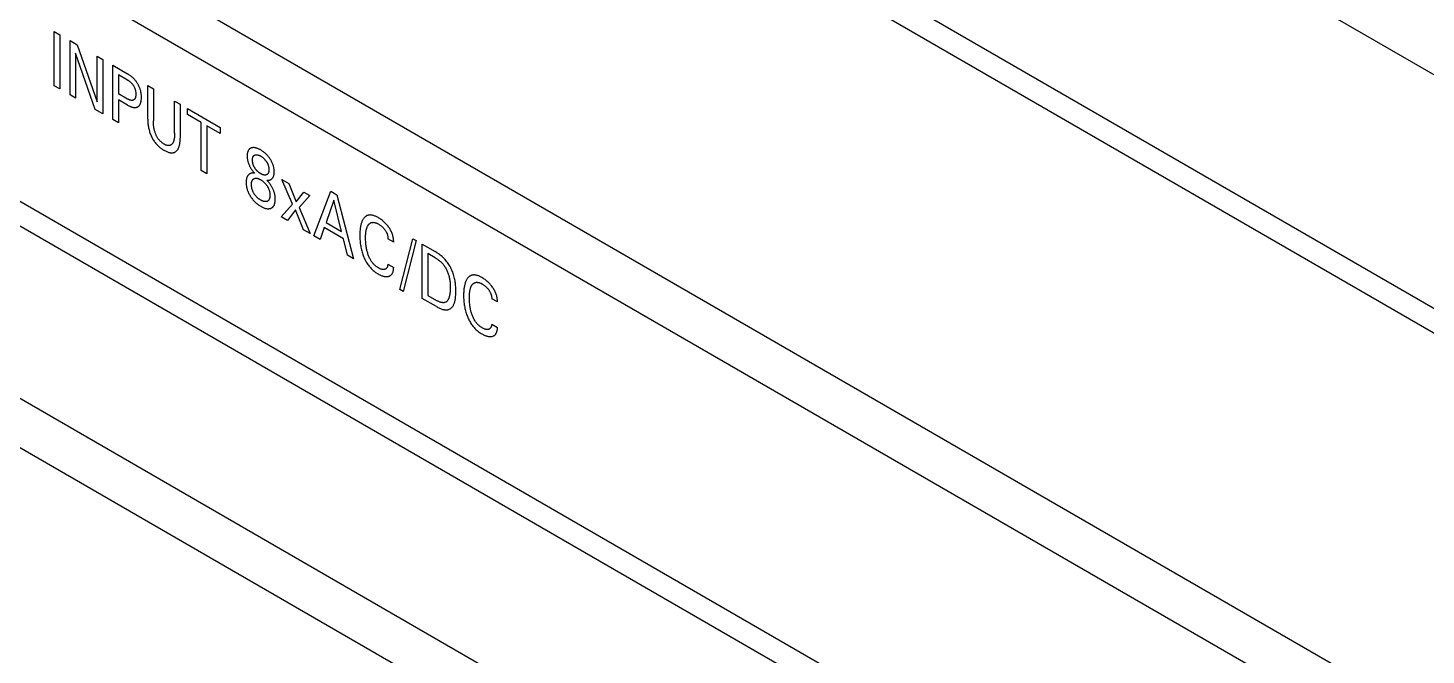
# Model space of a CAD drawing. Extents: x 0 to 420, y 0 to 297.
# Drawn here: x 181.86 to 228.21, y 169.2 to 189.97 of the extents above; entities that cross this region are included whole.
import ezdxf

# ---------------------------------------------------------------- set-up
doc = ezdxf.new("R2010")
doc.units = 0
doc.header["$LTSCALE"] = 23.1
doc.layers.add('40000_ISO', color=7, linetype='CONTINUOUS')

msp = doc.modelspace()

# ---------------------------------------------------------------- linework, layer by layer
at = {"layer": '40000_ISO', "color": 7, "linetype": 'CONTINUOUS'}
for p, q in [((170.92, 221.662), (245.166, 178.796)), ((245.166, 171.039), (170.92, 213.905)), ((244.813, 170.427), (170.566, 213.293)), ((233.64, 163.976), (159.394, 206.842)), ((232.933, 162.751), (158.687, 205.618)), ((232.933, 154.587), (158.687, 197.453)), ((232.58, 153.974), (158.333, 196.84)), ((227.63, 151.116), (153.384, 193.982)), ((226.923, 149.892), (152.677, 192.758)), ((182.729, 188.063), (182.729, 189.859)), ((182.729, 189.859), (182.914, 189.752)), ((182.914, 189.752), (182.914, 187.956)), ((183.253, 187.76), (183.253, 189.556)), ((183.253, 189.556), (183.494, 189.417)), ((183.437, 189.143), (183.437, 187.654)), ((184.091, 187.276), (183.437, 189.143)), ((183.494, 189.417), (184.155, 187.53)), ((184.155, 187.53), (184.155, 189.036)), ((184.155, 189.036), (184.339, 188.929)), ((184.339, 188.929), (184.339, 187.133)), ((184.671, 186.941), (184.671, 188.738)), ((184.671, 188.738), (185.163, 188.454)), ((184.856, 188.427), (184.856, 187.801)), ((185.163, 188.25), (184.856, 188.427)), ((182.914, 187.956), (182.729, 188.063)), ((183.437, 187.654), (183.253, 187.76)), ((184.856, 187.801), (185.163, 187.624)), ((185.832, 186.949), (185.832, 188.068)), ((185.832, 188.068), (186.017, 187.961)), ((186.017, 187.961), (186.017, 186.895)), ((184.339, 187.133), (184.091, 187.276)), ((184.856, 187.597), (184.856, 186.835)), ((185.163, 187.42), (184.856, 187.597)), ((186.722, 186.488), (186.722, 187.554)), ((186.722, 187.554), (186.906, 187.447)), ((186.906, 187.447), (186.906, 186.328)), ((187.145, 187.106), (187.145, 187.31)), ((187.145, 187.31), (188.237, 186.679)), ((184.856, 186.835), (184.671, 186.941)), ((187.598, 186.844), (187.145, 187.106)), ((187.598, 185.251), (187.598, 186.844)), ((187.784, 186.737), (187.784, 185.144)), ((188.237, 186.475), (187.784, 186.737)), ((188.237, 186.679), (188.237, 186.475)), ((187.784, 185.144), (187.598, 185.251)), ((190.635, 184.138), (190.281, 184.954)), ((190.281, 184.954), (190.509, 184.822)), ((190.509, 184.822), (190.754, 184.219)), ((190.754, 184.219), (191.003, 184.537)), ((191.003, 184.537), (191.202, 184.422)), ((191.342, 183.09), (191.897, 184.566)), ((191.897, 184.566), (192.101, 184.448)), ((190.255, 183.717), (190.635, 184.138)), ((191.202, 184.422), (190.848, 184.027)), ((190.848, 184.027), (191.217, 183.162)), ((192, 184.275), (191.741, 183.532)), ((192.26, 183.232), (192, 184.275)), ((192.101, 184.448), (192.656, 182.331)), ((190.459, 183.6), (190.255, 183.717)), ((190.727, 183.952), (190.459, 183.6)), ((190.998, 183.289), (190.727, 183.952)), ((191.217, 183.162), (190.998, 183.289)), ((191.682, 183.362), (191.547, 182.971)), ((192.319, 182.995), (191.682, 183.362)), ((191.741, 183.532), (192.26, 183.232)), ((191.547, 182.971), (191.342, 183.09)), ((192.455, 182.448), (192.319, 182.995)), ((193.985, 182.884), (193.795, 182.994)), ((194.191, 181.31), (194.621, 182.993)), ((194.731, 182.93), (194.3, 181.247)), ((194.621, 182.993), (194.731, 182.93)), ((194.934, 181.016), (194.934, 182.812)), ((194.934, 182.812), (195.363, 182.565)), ((192.656, 182.331), (192.455, 182.448)), ((195.119, 182.502), (195.119, 181.113)), ((195.363, 182.361), (195.119, 182.502)), ((193.795, 182.15), (193.985, 182.04)), ((194.3, 181.247), (194.191, 181.31)), ((195.399, 180.747), (194.934, 181.016)), ((195.119, 181.113), (195.4, 180.951)), ((197.426, 180.897), (197.236, 181.007)), ((197.236, 180.163), (197.426, 180.053))]:
    msp.add_line(p, q, dxfattribs=at)
for points in [[(185.163, 187.42), (185.181, 187.41), (185.199, 187.4), (185.217, 187.391), (185.235, 187.382), (185.254, 187.374), (185.271, 187.367), (185.289, 187.361), (185.305, 187.356), (185.321, 187.351), (185.337, 187.347), (185.352, 187.344), (185.367, 187.342), (185.382, 187.34), (185.397, 187.34), (185.411, 187.34), (185.424, 187.341), (185.437, 187.342), (185.45, 187.345), (185.462, 187.348), (185.475, 187.352), (185.486, 187.357), (185.497, 187.362), (185.508, 187.368), (185.518, 187.375), (185.527, 187.382), (185.536, 187.39), (185.545, 187.399), (185.553, 187.408), (185.561, 187.419), (185.568, 187.43), (185.575, 187.442), (185.582, 187.454), (185.587, 187.468), (185.593, 187.481), (185.598, 187.496), (185.602, 187.51), (185.606, 187.526), (185.609, 187.543), (185.613, 187.561), (185.615, 187.58), (185.617, 187.599), (185.619, 187.618), (185.62, 187.638), (185.62, 187.658), (185.621, 187.678), (185.62, 187.701), (185.619, 187.724), (185.618, 187.748), (185.616, 187.772), (185.613, 187.796), (185.61, 187.82), (185.605, 187.845), (185.601, 187.867), (185.596, 187.889), (185.59, 187.912), (185.584, 187.934), (185.577, 187.957), (185.569, 187.979), (185.56, 188.002), (185.549, 188.027), (185.538, 188.052), (185.526, 188.077), (185.513, 188.101), (185.499, 188.125), (185.484, 188.148), (185.471, 188.169), (185.456, 188.19), (185.442, 188.21), (185.426, 188.229), (185.411, 188.248), (185.395, 188.267), (185.378, 188.285), (185.36, 188.303), (185.342, 188.321), (185.324, 188.337), (185.306, 188.353), (185.288, 188.368), (185.267, 188.384), (185.246, 188.4), (185.226, 188.414), (185.205, 188.428), (185.184, 188.441), (185.163, 188.454)], [(185.163, 188.25), (185.176, 188.242), (185.188, 188.235), (185.201, 188.226), (185.214, 188.217), (185.226, 188.208), (185.239, 188.198), (185.25, 188.189), (185.261, 188.18), (185.271, 188.17), (185.282, 188.159), (185.293, 188.148), (185.303, 188.137), (185.312, 188.126), (185.322, 188.115), (185.331, 188.103), (185.339, 188.091), (185.348, 188.079), (185.356, 188.066), (185.364, 188.052), (185.372, 188.037), (185.38, 188.023), (185.387, 188.008), (185.394, 187.993), (185.4, 187.978), (185.405, 187.964), (185.41, 187.951), (185.414, 187.937), (185.418, 187.923), (185.421, 187.91), (185.424, 187.897), (185.427, 187.883), (185.429, 187.868), (185.431, 187.853), (185.433, 187.839), (185.434, 187.824), (185.435, 187.81), (185.435, 187.796), (185.435, 187.782), (185.435, 187.77), (185.435, 187.758), (185.434, 187.746), (185.433, 187.734), (185.432, 187.723), (185.431, 187.712), (185.429, 187.701), (185.427, 187.69), (185.424, 187.681), (185.422, 187.672), (185.419, 187.663), (185.416, 187.655), (185.413, 187.647), (185.409, 187.639), (185.405, 187.632), (185.4, 187.625), (185.396, 187.619), (185.391, 187.613), (185.386, 187.608), (185.381, 187.603), (185.375, 187.598), (185.369, 187.594), (185.363, 187.59), (185.357, 187.587), (185.35, 187.584), (185.343, 187.581), (185.335, 187.579), (185.328, 187.578), (185.32, 187.577), (185.312, 187.576), (185.304, 187.576), (185.295, 187.576), (185.286, 187.577), (185.277, 187.578), (185.267, 187.58), (185.258, 187.582), (185.249, 187.585), (185.239, 187.588), (185.228, 187.592), (185.218, 187.596), (185.207, 187.601), (185.196, 187.606), (185.185, 187.612), (185.174, 187.617), (185.163, 187.624)], [(185.832, 186.949), (185.832, 186.913), (185.833, 186.878), (185.835, 186.841), (185.838, 186.805), (185.842, 186.768), (185.847, 186.73), (185.853, 186.697), (185.859, 186.663), (185.866, 186.63), (185.874, 186.596), (185.884, 186.562), (185.894, 186.528), (185.905, 186.496), (185.916, 186.465), (185.929, 186.434), (185.942, 186.403), (185.957, 186.372), (185.972, 186.341), (185.988, 186.312), (186.004, 186.284), (186.022, 186.256), (186.04, 186.228), (186.059, 186.202), (186.079, 186.176), (186.099, 186.15), (186.121, 186.126), (186.143, 186.102), (186.165, 186.08), (186.188, 186.058), (186.211, 186.037), (186.233, 186.019), (186.255, 186.001), (186.278, 185.984), (186.3, 185.969), (186.323, 185.953), (186.346, 185.939), (186.369, 185.926), (186.391, 185.913), (186.414, 185.901), (186.437, 185.89), (186.46, 185.88), (186.482, 185.87), (186.504, 185.862), (186.527, 185.855), (186.544, 185.851), (186.561, 185.847), (186.578, 185.844), (186.595, 185.841), (186.611, 185.84), (186.627, 185.839), (186.643, 185.84), (186.659, 185.841), (186.674, 185.843), (186.688, 185.846), (186.702, 185.85), (186.716, 185.855), (186.729, 185.861), (186.741, 185.868), (186.754, 185.875), (186.765, 185.883), (186.777, 185.893), (186.788, 185.903), (186.799, 185.914), (186.809, 185.925), (186.818, 185.938), (186.827, 185.951), (186.836, 185.965), (186.843, 185.979), (186.851, 185.996), (186.859, 186.013), (186.865, 186.031), (186.871, 186.049), (186.877, 186.068), (186.882, 186.088), (186.886, 186.108), (186.89, 186.128), (186.895, 186.155), (186.898, 186.183), (186.901, 186.211), (186.903, 186.24), (186.905, 186.269), (186.906, 186.299), (186.906, 186.328)], [(186.722, 186.488), (186.721, 186.462), (186.721, 186.437), (186.72, 186.412), (186.718, 186.387), (186.716, 186.362), (186.713, 186.338), (186.71, 186.32), (186.707, 186.303), (186.704, 186.286), (186.7, 186.269), (186.696, 186.253), (186.691, 186.237), (186.686, 186.221), (186.681, 186.208), (186.676, 186.195), (186.67, 186.183), (186.664, 186.171), (186.657, 186.159), (186.65, 186.149), (186.642, 186.138), (186.636, 186.13), (186.629, 186.123), (186.622, 186.116), (186.614, 186.11), (186.606, 186.104), (186.598, 186.099), (186.59, 186.094), (186.581, 186.09), (186.572, 186.086), (186.563, 186.083), (186.553, 186.081), (186.544, 186.08), (186.534, 186.079), (186.523, 186.079), (186.513, 186.079), (186.503, 186.08), (186.492, 186.081), (186.481, 186.083), (186.469, 186.086), (186.457, 186.089), (186.445, 186.093), (186.432, 186.098), (186.42, 186.103), (186.407, 186.109), (186.395, 186.115), (186.382, 186.122), (186.37, 186.129), (186.356, 186.137), (186.342, 186.146), (186.327, 186.155), (186.314, 186.165), (186.3, 186.176), (186.286, 186.187), (186.272, 186.199), (186.259, 186.211), (186.245, 186.225), (186.231, 186.239), (186.218, 186.254), (186.205, 186.27), (186.192, 186.286), (186.18, 186.302), (186.168, 186.319), (186.156, 186.337), (186.145, 186.356), (186.134, 186.375), (186.124, 186.394), (186.115, 186.414), (186.106, 186.433), (186.097, 186.453), (186.088, 186.475), (186.08, 186.498), (186.072, 186.52), (186.065, 186.543), (186.058, 186.565), (186.053, 186.588), (186.046, 186.613), (186.041, 186.638), (186.036, 186.662), (186.032, 186.687), (186.029, 186.711), (186.026, 186.735), (186.023, 186.763), (186.02, 186.79), (186.019, 186.816), (186.018, 186.843), (186.017, 186.869), (186.017, 186.895)], [(189.36, 186.01), (189.348, 186.01), (189.337, 186.011), (189.325, 186.01), (189.314, 186.01), (189.303, 186.008), (189.292, 186.007), (189.282, 186.004), (189.271, 186.002), (189.262, 185.999), (189.253, 185.995), (189.244, 185.992), (189.236, 185.988), (189.228, 185.983), (189.22, 185.978), (189.212, 185.973), (189.205, 185.967), (189.198, 185.96), (189.191, 185.954), (189.184, 185.946), (189.177, 185.937), (189.171, 185.928), (189.165, 185.919), (189.16, 185.909), (189.155, 185.898), (189.15, 185.887), (189.146, 185.876), (189.142, 185.864), (189.139, 185.851), (189.136, 185.838), (189.133, 185.824), (189.131, 185.81), (189.129, 185.795), (189.128, 185.78), (189.127, 185.765), (189.127, 185.749), (189.126, 185.734), (189.127, 185.717), (189.127, 185.7), (189.128, 185.683), (189.13, 185.666), (189.132, 185.649), (189.134, 185.631), (189.137, 185.613), (189.14, 185.596), (189.144, 185.576), (189.149, 185.557), (189.154, 185.537), (189.16, 185.518), (189.167, 185.498), (189.174, 185.478), (189.181, 185.459), (189.19, 185.439), (189.199, 185.419), (189.208, 185.4), (189.218, 185.381), (189.228, 185.361), (189.239, 185.342), (189.25, 185.324), (189.262, 185.304), (189.275, 185.286), (189.288, 185.267), (189.301, 185.249), (189.314, 185.232), (189.328, 185.215), (189.342, 185.198), (189.356, 185.183), (189.371, 185.167)], [(189.78, 184.93), (189.794, 184.929), (189.809, 184.928), (189.823, 184.928), (189.837, 184.93), (189.85, 184.931), (189.863, 184.934), (189.876, 184.938), (189.888, 184.942), (189.9, 184.947), (189.912, 184.953), (189.922, 184.959), (189.933, 184.966), (189.943, 184.974), (189.952, 184.983), (189.961, 184.993), (189.969, 185.003), (189.977, 185.014), (189.984, 185.025), (189.99, 185.037), (189.996, 185.05), (190.002, 185.064), (190.006, 185.078), (190.01, 185.092), (190.014, 185.109), (190.017, 185.125), (190.02, 185.142), (190.022, 185.16), (190.023, 185.178), (190.024, 185.197), (190.024, 185.216), (190.024, 185.236), (190.023, 185.257), (190.021, 185.278), (190.019, 185.299), (190.016, 185.321), (190.013, 185.342), (190.008, 185.365), (190.002, 185.389), (189.996, 185.413), (189.988, 185.437), (189.98, 185.461), (189.97, 185.485), (189.96, 185.51), (189.948, 185.534), (189.936, 185.558), (189.923, 185.582), (189.909, 185.605), (189.894, 185.628), (189.879, 185.651), (189.863, 185.674), (189.845, 185.697), (189.827, 185.719), (189.809, 185.74), (189.791, 185.761), (189.771, 185.782), (189.751, 185.801), (189.731, 185.82), (189.71, 185.838), (189.689, 185.855), (189.67, 185.87), (189.651, 185.884), (189.632, 185.897), (189.613, 185.91), (189.594, 185.922), (189.575, 185.933), (189.556, 185.944), (189.537, 185.954), (189.518, 185.963), (189.499, 185.972), (189.48, 185.98), (189.461, 185.987), (189.444, 185.993), (189.427, 185.998), (189.41, 186.002), (189.393, 186.005), (189.376, 186.008), (189.36, 186.01)], [(189.387, 185.326), (189.38, 185.338), (189.372, 185.35), (189.365, 185.362), (189.359, 185.374), (189.352, 185.387), (189.346, 185.4), (189.341, 185.412), (189.336, 185.425), (189.331, 185.438), (189.326, 185.451), (189.323, 185.464), (189.319, 185.477), (189.316, 185.49), (189.313, 185.503), (189.31, 185.517), (189.308, 185.531), (189.307, 185.545), (189.305, 185.559), (189.304, 185.572), (189.304, 185.585), (189.304, 185.598), (189.304, 185.61), (189.304, 185.621), (189.305, 185.631), (189.306, 185.642), (189.307, 185.652), (189.309, 185.663), (189.311, 185.672), (189.313, 185.682), (189.315, 185.689), (189.318, 185.697), (189.32, 185.704), (189.323, 185.71), (189.326, 185.717), (189.33, 185.723), (189.333, 185.729), (189.337, 185.734), (189.341, 185.74), (189.346, 185.744), (189.35, 185.749), (189.355, 185.753), (189.36, 185.757), (189.365, 185.76), (189.371, 185.764), (189.376, 185.766), (189.382, 185.769), (189.388, 185.771), (189.395, 185.773), (189.403, 185.775), (189.41, 185.776), (189.418, 185.777), (189.425, 185.777), (189.433, 185.778), (189.441, 185.777), (189.45, 185.776), (189.459, 185.775), (189.468, 185.774), (189.476, 185.771), (189.486, 185.769), (189.495, 185.766), (189.504, 185.763), (189.514, 185.759), (189.524, 185.755), (189.534, 185.751), (189.544, 185.746), (189.555, 185.741), (189.565, 185.735), (189.575, 185.729), (189.587, 185.722), (189.599, 185.715), (189.611, 185.707), (189.623, 185.699), (189.635, 185.69), (189.647, 185.681), (189.657, 185.672), (189.668, 185.663), (189.678, 185.653), (189.689, 185.643), (189.699, 185.633), (189.709, 185.623), (189.718, 185.612), (189.728, 185.601), (189.737, 185.59), (189.745, 185.579), (189.754, 185.567), (189.762, 185.555), (189.764, 185.553)], [(189.764, 185.553), (189.771, 185.542), (189.778, 185.53), (189.785, 185.518), (189.792, 185.506), (189.798, 185.494), (189.804, 185.482), (189.809, 185.469), (189.814, 185.457), (189.819, 185.444), (189.824, 185.431), (189.828, 185.418), (189.831, 185.405), (189.835, 185.392), (189.837, 185.379), (189.84, 185.367), (189.842, 185.355), (189.843, 185.343), (189.845, 185.331), (189.845, 185.319), (189.846, 185.308), (189.847, 185.296), (189.847, 185.285), (189.847, 185.274), (189.846, 185.262), (189.846, 185.251), (189.845, 185.241), (189.843, 185.23), (189.842, 185.22), (189.84, 185.21), (189.837, 185.2), (189.835, 185.193), (189.833, 185.185), (189.83, 185.178), (189.828, 185.172), (189.824, 185.165), (189.821, 185.159), (189.818, 185.153), (189.814, 185.147), (189.81, 185.142), (189.805, 185.137), (189.801, 185.132), (189.796, 185.128), (189.791, 185.124), (189.786, 185.12), (189.78, 185.117), (189.775, 185.114), (189.769, 185.111), (189.763, 185.109), (189.756, 185.107), (189.749, 185.105), (189.741, 185.103), (189.734, 185.102), (189.726, 185.102), (189.718, 185.101), (189.71, 185.102), (189.701, 185.102), (189.693, 185.103), (189.684, 185.105), (189.675, 185.107), (189.666, 185.109), (189.657, 185.112), (189.647, 185.115), (189.637, 185.119), (189.627, 185.123), (189.617, 185.127), (189.606, 185.132), (189.596, 185.137), (189.586, 185.143), (189.575, 185.149), (189.563, 185.156), (189.551, 185.164), (189.539, 185.171), (189.527, 185.18), (189.515, 185.189), (189.503, 185.198), (189.492, 185.207), (189.482, 185.216), (189.471, 185.226), (189.461, 185.236), (189.451, 185.246), (189.441, 185.257), (189.431, 185.268), (189.422, 185.279), (189.413, 185.29), (189.404, 185.302), (189.396, 185.314), (189.387, 185.326)], [(189.371, 185.167), (189.357, 185.169), (189.344, 185.17), (189.331, 185.171), (189.318, 185.171), (189.305, 185.171), (189.293, 185.169), (189.281, 185.168), (189.269, 185.165), (189.258, 185.163), (189.247, 185.159), (189.237, 185.155), (189.226, 185.15), (189.214, 185.144), (189.202, 185.137), (189.191, 185.13), (189.181, 185.121), (189.171, 185.112), (189.161, 185.101), (189.152, 185.09), (189.144, 185.079), (189.136, 185.066), (189.129, 185.053), (189.123, 185.039), (189.117, 185.025), (189.112, 185.01), (189.108, 184.994), (189.104, 184.977), (189.1, 184.959), (189.097, 184.94), (189.095, 184.921), (189.094, 184.902), (189.093, 184.882), (189.093, 184.862), (189.093, 184.84), (189.094, 184.817), (189.096, 184.793), (189.098, 184.77), (189.101, 184.746), (189.105, 184.722), (189.11, 184.697), (189.116, 184.671), (189.123, 184.645), (189.13, 184.618), (189.139, 184.591), (189.149, 184.565), (189.16, 184.538), (189.172, 184.512), (189.185, 184.485), (189.199, 184.459), (189.213, 184.434), (189.228, 184.408), (189.244, 184.384), (189.262, 184.357), (189.281, 184.332), (189.3, 184.307), (189.32, 184.283), (189.34, 184.26), (189.362, 184.237), (189.383, 184.215), (189.406, 184.194), (189.428, 184.174), (189.451, 184.155), (189.471, 184.139), (189.492, 184.123), (189.513, 184.109), (189.533, 184.095), (189.554, 184.082), (189.575, 184.069), (189.596, 184.057), (189.617, 184.046), (189.638, 184.036), (189.659, 184.027), (189.68, 184.018), (189.7, 184.011), (189.718, 184.005), (189.736, 184), (189.754, 183.995), (189.772, 183.992), (189.789, 183.989)], [(189.364, 184.474), (189.362, 184.477), (189.354, 184.491), (189.346, 184.505), (189.338, 184.519), (189.331, 184.533), (189.324, 184.547), (189.317, 184.561), (189.311, 184.576), (189.305, 184.591), (189.3, 184.606), (189.295, 184.62), (189.291, 184.635), (189.287, 184.65), (189.283, 184.665), (189.28, 184.68), (189.278, 184.696), (189.275, 184.712), (189.273, 184.728), (189.272, 184.743), (189.271, 184.759), (189.27, 184.774), (189.27, 184.789), (189.27, 184.802), (189.271, 184.814), (189.272, 184.826), (189.273, 184.839), (189.274, 184.85), (189.276, 184.862), (189.278, 184.873), (189.281, 184.884), (189.283, 184.893), (189.286, 184.901), (189.289, 184.909), (189.292, 184.917), (189.295, 184.924), (189.299, 184.931), (189.303, 184.938), (189.307, 184.944), (189.312, 184.95), (189.317, 184.956), (189.322, 184.961), (189.327, 184.966), (189.333, 184.971), (189.339, 184.975), (189.345, 184.979), (189.351, 184.982), (189.358, 184.985), (189.364, 184.988), (189.372, 184.991), (189.38, 184.993), (189.389, 184.995), (189.397, 184.996), (189.406, 184.997), (189.415, 184.997), (189.424, 184.997), (189.434, 184.997), (189.444, 184.995), (189.454, 184.994), (189.464, 184.992), (189.474, 184.989), (189.484, 184.986), (189.495, 184.983), (189.506, 184.979), (189.518, 184.974), (189.529, 184.969), (189.541, 184.964), (189.552, 184.958), (189.564, 184.952), (189.575, 184.945), (189.589, 184.937), (189.602, 184.929), (189.616, 184.92), (189.63, 184.91), (189.643, 184.9), (189.656, 184.89), (189.668, 184.879), (189.68, 184.869), (189.692, 184.858), (189.704, 184.847), (189.716, 184.835), (189.727, 184.822), (189.738, 184.81), (189.748, 184.798), (189.758, 184.785), (189.768, 184.771), (189.778, 184.758), (189.787, 184.744)], [(189.787, 184.744), (189.796, 184.73), (189.804, 184.717), (189.812, 184.703), (189.819, 184.689), (189.826, 184.675), (189.833, 184.661), (189.839, 184.646), (189.845, 184.632), (189.851, 184.617), (189.856, 184.602), (189.86, 184.588), (189.864, 184.573), (189.868, 184.558), (189.871, 184.544), (189.874, 184.528), (189.876, 184.512), (189.878, 184.497), (189.879, 184.481), (189.88, 184.466), (189.881, 184.451), (189.881, 184.436), (189.881, 184.423), (189.881, 184.41), (189.88, 184.398), (189.879, 184.385), (189.877, 184.373), (189.876, 184.361), (189.873, 184.35), (189.871, 184.339), (189.869, 184.33), (189.866, 184.322), (189.863, 184.313), (189.86, 184.305), (189.856, 184.298), (189.853, 184.29), (189.849, 184.283), (189.844, 184.277), (189.84, 184.271), (189.834, 184.264), (189.829, 184.258), (189.823, 184.252), (189.816, 184.247), (189.81, 184.243), (189.803, 184.238), (189.796, 184.235), (189.788, 184.231), (189.78, 184.228), (189.772, 184.226), (189.764, 184.224), (189.755, 184.223), (189.746, 184.222), (189.737, 184.221), (189.728, 184.221), (189.718, 184.222), (189.708, 184.223), (189.698, 184.224), (189.688, 184.226), (189.678, 184.229), (189.667, 184.231), (189.657, 184.235), (189.645, 184.239), (189.634, 184.244), (189.622, 184.249), (189.61, 184.254), (189.599, 184.26), (189.587, 184.266), (189.575, 184.273), (189.562, 184.281), (189.548, 184.29), (189.534, 184.299), (189.521, 184.308), (189.507, 184.318), (189.494, 184.329), (189.481, 184.339), (189.469, 184.35), (189.457, 184.361), (189.446, 184.373), (189.434, 184.385), (189.423, 184.397), (189.412, 184.409), (189.402, 184.422), (189.392, 184.434), (189.383, 184.447), (189.373, 184.461), (189.364, 184.474)], [(189.789, 183.989), (189.8, 183.988), (189.811, 183.988), (189.823, 183.987), (189.836, 183.988), (189.848, 183.988), (189.86, 183.99), (189.872, 183.991), (189.884, 183.994), (189.895, 183.997), (189.906, 184), (189.917, 184.004), (189.927, 184.009), (189.938, 184.014), (189.947, 184.02), (189.957, 184.026), (189.966, 184.033), (189.975, 184.041), (189.983, 184.049), (189.991, 184.057), (189.998, 184.066), (190.005, 184.076), (190.012, 184.087), (190.018, 184.097), (190.024, 184.109), (190.029, 184.121), (190.034, 184.133), (190.038, 184.146), (190.042, 184.159), (190.045, 184.173), (190.049, 184.189), (190.052, 184.204), (190.054, 184.22), (190.056, 184.236), (190.057, 184.253), (190.058, 184.27), (190.059, 184.287), (190.059, 184.304), (190.058, 184.325), (190.057, 184.346), (190.056, 184.367), (190.054, 184.388), (190.051, 184.41), (190.048, 184.432), (190.044, 184.454), (190.039, 184.474), (190.034, 184.495), (190.029, 184.516), (190.022, 184.537), (190.015, 184.558), (190.008, 184.58), (189.999, 184.601), (189.99, 184.622), (189.981, 184.643), (189.971, 184.664), (189.96, 184.685), (189.949, 184.705), (189.937, 184.726), (189.925, 184.746), (189.911, 184.768), (189.896, 184.791), (189.88, 184.813), (189.864, 184.834), (189.848, 184.854), (189.832, 184.874), (189.819, 184.889), (189.806, 184.903), (189.793, 184.917), (189.78, 184.93)], [(193.985, 182.884), (193.985, 182.907), (193.984, 182.931), (193.982, 182.955), (193.979, 182.98), (193.976, 183.005), (193.971, 183.03), (193.966, 183.056), (193.959, 183.083), (193.952, 183.111), (193.943, 183.138), (193.933, 183.166), (193.922, 183.194), (193.91, 183.221), (193.897, 183.248), (193.883, 183.275), (193.868, 183.302), (193.852, 183.328), (193.835, 183.354), (193.818, 183.379), (193.799, 183.405), (193.779, 183.43), (193.759, 183.454), (193.738, 183.478), (193.717, 183.5), (193.694, 183.523), (193.671, 183.545), (193.648, 183.566), (193.624, 183.586), (193.6, 183.605), (193.574, 183.625), (193.548, 183.644), (193.521, 183.662), (193.494, 183.679), (193.468, 183.695), (193.447, 183.706), (193.425, 183.717), (193.404, 183.728), (193.383, 183.737), (193.363, 183.746), (193.342, 183.754), (193.321, 183.761), (193.301, 183.767), (193.281, 183.772), (193.262, 183.775), (193.244, 183.778), (193.226, 183.779), (193.208, 183.78), (193.191, 183.78), (193.174, 183.778), (193.158, 183.776), (193.142, 183.773), (193.126, 183.768), (193.112, 183.764), (193.098, 183.758), (193.085, 183.751), (193.072, 183.744), (193.06, 183.735), (193.048, 183.727), (193.036, 183.717), (193.025, 183.707), (193.015, 183.696), (193.004, 183.685), (192.992, 183.67), (192.981, 183.654), (192.97, 183.638), (192.96, 183.621), (192.951, 183.603), (192.942, 183.585), (192.933, 183.566), (192.925, 183.547), (192.917, 183.524), (192.91, 183.501), (192.903, 183.478), (192.897, 183.454), (192.892, 183.429), (192.887, 183.404), (192.882, 183.378), (192.878, 183.352), (192.874, 183.318), (192.87, 183.283), (192.867, 183.248), (192.865, 183.212), (192.864, 183.176), (192.863, 183.139), (192.862, 183.102)], [(192.862, 183.102), (192.863, 183.059), (192.864, 183.015), (192.866, 182.971), (192.869, 182.926), (192.873, 182.881), (192.878, 182.835), (192.884, 182.795), (192.89, 182.754), (192.897, 182.713), (192.906, 182.672), (192.915, 182.63), (192.926, 182.588), (192.936, 182.551), (192.948, 182.513), (192.961, 182.475), (192.974, 182.437), (192.989, 182.399), (193.005, 182.361), (193.02, 182.329), (193.036, 182.297), (193.052, 182.265), (193.069, 182.234), (193.088, 182.203), (193.107, 182.172), (193.127, 182.143), (193.147, 182.115), (193.168, 182.087), (193.189, 182.061), (193.211, 182.035), (193.234, 182.011), (193.257, 181.987), (193.281, 181.965), (193.307, 181.941), (193.333, 181.919), (193.36, 181.898), (193.387, 181.879), (193.414, 181.86), (193.441, 181.843), (193.468, 181.827), (193.494, 181.813), (193.52, 181.799), (193.545, 181.787), (193.571, 181.776), (193.597, 181.766), (193.616, 181.759), (193.636, 181.753), (193.655, 181.748), (193.674, 181.744), (193.693, 181.741), (193.712, 181.739), (193.73, 181.738), (193.747, 181.737), (193.764, 181.738), (193.781, 181.74), (193.797, 181.742), (193.813, 181.746), (193.828, 181.751), (193.842, 181.756), (193.856, 181.762), (193.87, 181.77), (193.882, 181.778), (193.894, 181.787), (193.906, 181.798), (193.916, 181.809), (193.926, 181.821), (193.935, 181.835), (193.943, 181.849), (193.95, 181.864), (193.957, 181.879), (193.963, 181.896), (193.969, 181.915), (193.973, 181.934), (193.977, 181.954), (193.98, 181.975), (193.983, 181.996), (193.984, 182.018), (193.985, 182.04)], [(193.795, 182.15), (193.793, 182.135), (193.791, 182.12), (193.788, 182.106), (193.785, 182.092), (193.781, 182.078), (193.776, 182.066), (193.771, 182.054), (193.766, 182.044), (193.76, 182.034), (193.754, 182.024), (193.747, 182.016), (193.74, 182.008), (193.732, 182.001), (193.723, 181.995), (193.714, 181.989), (193.705, 181.985), (193.695, 181.981), (193.685, 181.978), (193.674, 181.975), (193.662, 181.973), (193.65, 181.972), (193.638, 181.972), (193.625, 181.973), (193.612, 181.974), (193.598, 181.977), (193.584, 181.98), (193.57, 181.984), (193.556, 181.989), (193.541, 181.995), (193.525, 182.002), (193.51, 182.009), (193.494, 182.017), (193.478, 182.026), (193.461, 182.036), (193.443, 182.048), (193.426, 182.06), (193.408, 182.073), (193.391, 182.086), (193.374, 182.101), (193.357, 182.116), (193.34, 182.132), (193.323, 182.15), (193.306, 182.169), (193.289, 182.189), (193.273, 182.21), (193.257, 182.231), (193.243, 182.253), (193.228, 182.275), (193.214, 182.3), (193.2, 182.326), (193.187, 182.351), (193.175, 182.378), (193.163, 182.404), (193.152, 182.43), (193.142, 182.457), (193.132, 182.485), (193.123, 182.514), (193.114, 182.543), (193.106, 182.572), (193.099, 182.6), (193.092, 182.628), (193.086, 182.66), (193.08, 182.692), (193.074, 182.724), (193.07, 182.755), (193.066, 182.786), (193.062, 182.817), (193.058, 182.859), (193.056, 182.9), (193.054, 182.941), (193.053, 182.982), (193.052, 183.022), (193.053, 183.052), (193.053, 183.083), (193.055, 183.113), (193.057, 183.143), (193.059, 183.172)], [(193.059, 183.172), (193.061, 183.19), (193.063, 183.208), (193.066, 183.228), (193.069, 183.247), (193.072, 183.266), (193.076, 183.284), (193.08, 183.302), (193.085, 183.32), (193.09, 183.337), (193.096, 183.354), (193.1, 183.367), (193.106, 183.38), (193.111, 183.392), (193.117, 183.404), (193.123, 183.416), (193.129, 183.428), (193.136, 183.438), (193.143, 183.449), (193.15, 183.459), (193.157, 183.467), (193.163, 183.475), (193.171, 183.483), (193.178, 183.49), (193.186, 183.496), (193.194, 183.502), (193.202, 183.508), (193.21, 183.513), (193.219, 183.518), (193.228, 183.522), (193.237, 183.526), (193.247, 183.529), (193.258, 183.532), (193.269, 183.534), (193.28, 183.536), (193.291, 183.536), (193.302, 183.537), (193.314, 183.536), (193.326, 183.535), (193.338, 183.534), (193.35, 183.532), (193.363, 183.529), (193.376, 183.525), (193.39, 183.521), (193.404, 183.516), (193.417, 183.511), (193.431, 183.505), (193.445, 183.498), (193.459, 183.491), (193.473, 183.484), (193.487, 183.476), (193.502, 183.467), (193.518, 183.457), (193.534, 183.446), (193.549, 183.435), (193.565, 183.423), (193.579, 183.412), (193.593, 183.4), (193.607, 183.387), (193.62, 183.374), (193.634, 183.361), (193.646, 183.347), (193.659, 183.333), (193.671, 183.318), (193.683, 183.303), (193.694, 183.288), (193.704, 183.273), (193.714, 183.257), (193.724, 183.242), (193.733, 183.226), (193.742, 183.209), (193.75, 183.193), (193.757, 183.177), (193.764, 183.161), (193.77, 183.144), (193.775, 183.128), (193.779, 183.111), (193.783, 183.095), (193.787, 183.08), (193.789, 183.065), (193.791, 183.05), (193.793, 183.036), (193.794, 183.022), (193.795, 183.008), (193.795, 182.994)], [(195.399, 180.747), (195.426, 180.733), (195.452, 180.718), (195.479, 180.705), (195.506, 180.692), (195.532, 180.681), (195.559, 180.67), (195.585, 180.661), (195.608, 180.654), (195.63, 180.648), (195.653, 180.643), (195.674, 180.639), (195.696, 180.637), (195.717, 180.636), (195.737, 180.636), (195.757, 180.638), (195.776, 180.641), (195.794, 180.645), (195.812, 180.651), (195.829, 180.658), (195.845, 180.666), (195.861, 180.675), (195.876, 180.686), (195.89, 180.697), (195.904, 180.71), (195.917, 180.723), (195.93, 180.738), (195.941, 180.753), (195.952, 180.769), (195.963, 180.786), (195.972, 180.804), (195.983, 180.827), (195.992, 180.85), (196.001, 180.874), (196.008, 180.899), (196.015, 180.925), (196.021, 180.952), (196.026, 180.979), (196.03, 181.007), (196.035, 181.045), (196.038, 181.084), (196.041, 181.124), (196.043, 181.165), (196.044, 181.206), (196.044, 181.247), (196.044, 181.285), (196.043, 181.324), (196.042, 181.362), (196.04, 181.401), (196.037, 181.44), (196.034, 181.479), (196.03, 181.519), (196.024, 181.559), (196.018, 181.599), (196.011, 181.639), (196.002, 181.68), (195.992, 181.721), (195.981, 181.763), (195.968, 181.804), (195.956, 181.843), (195.942, 181.881), (195.926, 181.919), (195.91, 181.957), (195.893, 181.995), (195.874, 182.033), (195.854, 182.07), (195.834, 182.107), (195.812, 182.142), (195.789, 182.177), (195.766, 182.211), (195.741, 182.244), (195.717, 182.273), (195.692, 182.302), (195.667, 182.33), (195.64, 182.356), (195.614, 182.382), (195.587, 182.406), (195.559, 182.429), (195.531, 182.452), (195.503, 182.473), (195.475, 182.493), (195.447, 182.513), (195.419, 182.531), (195.391, 182.548), (195.363, 182.565)], [(195.363, 182.361), (195.385, 182.348), (195.407, 182.334), (195.429, 182.32), (195.451, 182.304), (195.473, 182.288), (195.495, 182.271), (195.517, 182.253), (195.538, 182.234), (195.559, 182.214), (195.58, 182.193), (195.6, 182.172), (195.62, 182.149), (195.638, 182.126), (195.656, 182.102), (195.674, 182.077), (195.69, 182.051), (195.706, 182.025), (195.721, 181.998), (195.735, 181.97), (195.749, 181.943), (195.762, 181.915), (195.773, 181.886), (195.784, 181.858), (195.794, 181.83), (195.804, 181.802), (195.813, 181.77), (195.821, 181.74), (195.828, 181.709), (195.835, 181.679), (195.84, 181.649), (195.845, 181.619), (195.848, 181.589), (195.852, 181.56), (195.854, 181.531), (195.856, 181.502), (195.857, 181.473), (195.858, 181.445), (195.859, 181.416), (195.859, 181.389), (195.859, 181.354), (195.858, 181.319), (195.856, 181.285), (195.854, 181.251), (195.852, 181.218), (195.848, 181.185), (195.845, 181.162), (195.842, 181.14), (195.838, 181.117), (195.833, 181.095), (195.828, 181.074), (195.822, 181.053), (195.816, 181.033), (195.81, 181.017), (195.803, 181.001), (195.796, 180.986), (195.789, 180.971), (195.781, 180.958), (195.772, 180.945), (195.762, 180.933), (195.753, 180.923), (195.743, 180.914), (195.733, 180.906), (195.722, 180.898), (195.71, 180.892), (195.698, 180.886), (195.686, 180.882), (195.673, 180.878), (195.659, 180.875), (195.645, 180.874), (195.63, 180.873), (195.615, 180.874), (195.6, 180.875), (195.584, 180.877), (195.568, 180.88), (195.552, 180.884), (195.534, 180.889), (195.515, 180.896), (195.496, 180.903), (195.477, 180.911), (195.458, 180.92), (195.439, 180.93), (195.419, 180.94), (195.4, 180.951)], [(197.426, 180.897), (197.426, 180.92), (197.425, 180.944), (197.424, 180.968), (197.421, 180.993), (197.417, 181.018), (197.413, 181.043), (197.408, 181.069), (197.401, 181.096), (197.393, 181.124), (197.385, 181.152), (197.375, 181.179), (197.364, 181.207), (197.352, 181.234), (197.339, 181.261), (197.325, 181.288), (197.309, 181.315), (197.293, 181.341), (197.277, 181.367), (197.259, 181.392), (197.24, 181.418), (197.221, 181.443), (197.2, 181.467), (197.18, 181.491), (197.159, 181.513), (197.136, 181.536), (197.113, 181.558), (197.089, 181.579), (197.066, 181.599), (197.042, 181.618), (197.015, 181.638), (196.989, 181.657), (196.962, 181.675), (196.936, 181.692), (196.909, 181.708), (196.888, 181.719), (196.867, 181.731), (196.846, 181.741), (196.825, 181.75), (196.804, 181.759), (196.783, 181.767), (196.763, 181.774), (196.742, 181.78), (196.722, 181.785), (196.704, 181.788), (196.686, 181.791), (196.668, 181.792), (196.65, 181.793), (196.633, 181.793), (196.616, 181.791), (196.599, 181.789), (196.583, 181.786), (196.568, 181.781), (196.554, 181.777), (196.54, 181.771), (196.527, 181.764), (196.514, 181.757), (196.501, 181.749), (196.489, 181.74), (196.478, 181.73), (196.467, 181.72), (196.456, 181.709), (196.446, 181.698), (196.434, 181.683), (196.423, 181.667), (196.412, 181.651), (196.402, 181.634), (196.392, 181.616), (196.383, 181.598), (196.375, 181.579), (196.367, 181.56), (196.359, 181.537), (196.352, 181.514), (196.345, 181.491), (196.339, 181.467), (196.333, 181.442), (196.328, 181.417), (196.324, 181.391), (196.32, 181.365), (196.315, 181.331), (196.312, 181.296), (196.309, 181.261), (196.307, 181.225), (196.305, 181.189), (196.304, 181.152), (196.304, 181.115)], [(196.501, 181.185), (196.502, 181.203), (196.505, 181.221), (196.507, 181.241), (196.51, 181.26), (196.514, 181.279), (196.518, 181.297), (196.522, 181.315), (196.527, 181.333), (196.532, 181.35), (196.537, 181.367), (196.542, 181.38), (196.547, 181.393), (196.552, 181.405), (196.558, 181.417), (196.564, 181.429), (196.57, 181.441), (196.577, 181.452), (196.584, 181.462), (196.592, 181.472), (196.598, 181.48), (196.605, 181.488), (196.612, 181.496), (196.62, 181.503), (196.627, 181.509), (196.635, 181.515), (196.643, 181.521), (196.652, 181.526), (196.661, 181.531), (196.67, 181.535), (196.679, 181.539), (196.689, 181.542), (196.699, 181.545), (196.71, 181.547), (196.721, 181.549), (196.732, 181.549), (196.744, 181.55), (196.755, 181.549), (196.767, 181.548), (196.779, 181.547), (196.791, 181.545), (196.804, 181.542), (196.818, 181.538), (196.831, 181.534), (196.845, 181.529), (196.859, 181.524), (196.873, 181.518), (196.887, 181.511), (196.9, 181.504), (196.914, 181.497), (196.928, 181.489), (196.944, 181.48), (196.96, 181.47), (196.975, 181.459), (196.991, 181.448), (197.006, 181.436), (197.02, 181.425), (197.034, 181.413), (197.048, 181.4), (197.062, 181.387), (197.075, 181.374), (197.088, 181.36), (197.1, 181.346), (197.112, 181.331), (197.124, 181.316), (197.136, 181.301), (197.146, 181.286), (197.156, 181.27), (197.166, 181.255), (197.175, 181.239), (197.183, 181.222), (197.191, 181.206), (197.199, 181.19), (197.205, 181.174), (197.211, 181.157), (197.216, 181.141), (197.221, 181.124), (197.225, 181.108), (197.228, 181.093), (197.231, 181.078), (197.233, 181.063), (197.235, 181.049), (197.236, 181.035), (197.236, 181.021), (197.236, 181.007)], [(196.304, 181.115), (196.304, 181.072), (196.305, 181.028), (196.308, 180.984), (196.311, 180.939), (196.315, 180.894), (196.32, 180.848), (196.325, 180.808), (196.332, 180.767), (196.339, 180.726), (196.347, 180.685), (196.357, 180.643), (196.367, 180.601), (196.378, 180.564), (196.39, 180.526), (196.402, 180.488), (196.416, 180.45), (196.431, 180.412), (196.447, 180.374), (196.462, 180.342), (196.477, 180.31), (196.494, 180.278), (196.511, 180.247), (196.529, 180.216), (196.548, 180.185), (196.568, 180.156), (196.588, 180.128), (196.609, 180.1), (196.631, 180.074), (196.653, 180.048), (196.676, 180.024), (196.699, 180), (196.722, 179.978), (196.748, 179.954), (196.775, 179.932), (196.801, 179.912), (196.828, 179.892), (196.855, 179.874), (196.882, 179.856), (196.909, 179.84), (196.935, 179.826), (196.961, 179.812), (196.987, 179.8), (197.013, 179.789), (197.038, 179.779), (197.058, 179.772), (197.077, 179.766), (197.097, 179.761), (197.116, 179.757), (197.135, 179.754), (197.153, 179.752), (197.171, 179.751), (197.188, 179.75), (197.206, 179.751), (197.222, 179.753), (197.239, 179.755), (197.254, 179.759), (197.269, 179.764), (197.284, 179.769), (197.298, 179.775), (197.311, 179.783), (197.324, 179.791), (197.336, 179.8), (197.347, 179.811), (197.358, 179.822), (197.367, 179.834), (197.376, 179.848), (197.384, 179.862), (197.392, 179.877), (197.399, 179.892), (197.404, 179.909), (197.41, 179.928), (197.415, 179.947), (197.419, 179.967), (197.422, 179.988), (197.424, 180.009), (197.426, 180.031), (197.426, 180.053)], [(197.236, 180.163), (197.235, 180.148), (197.232, 180.133), (197.23, 180.119), (197.226, 180.105), (197.222, 180.091), (197.218, 180.079), (197.213, 180.067), (197.208, 180.057), (197.202, 180.047), (197.196, 180.038), (197.189, 180.029), (197.181, 180.021), (197.173, 180.014), (197.165, 180.008), (197.156, 180.002), (197.147, 179.998), (197.137, 179.994), (197.127, 179.991), (197.116, 179.988), (197.104, 179.986), (197.092, 179.985), (197.079, 179.985), (197.067, 179.986), (197.053, 179.987), (197.04, 179.99), (197.026, 179.993), (197.012, 179.997), (196.998, 180.002), (196.982, 180.008), (196.967, 180.015), (196.951, 180.022), (196.935, 180.03), (196.92, 180.039), (196.902, 180.049), (196.885, 180.061), (196.867, 180.073), (196.85, 180.086), (196.832, 180.099), (196.815, 180.114), (196.798, 180.129), (196.782, 180.145), (196.764, 180.163), (196.747, 180.182), (196.731, 180.202), (196.715, 180.223), (196.699, 180.244), (196.684, 180.266), (196.67, 180.288), (196.655, 180.313), (196.641, 180.339), (196.628, 180.365), (196.616, 180.391), (196.605, 180.417), (196.594, 180.443), (196.584, 180.47), (196.574, 180.498), (196.564, 180.527), (196.556, 180.556), (196.548, 180.585), (196.541, 180.613), (196.534, 180.642), (196.527, 180.673), (196.521, 180.705), (196.516, 180.737), (196.511, 180.768), (196.507, 180.799), (196.504, 180.83), (196.5, 180.872), (196.497, 180.913), (196.495, 180.954), (196.494, 180.995), (196.494, 181.035), (196.494, 181.065), (196.495, 181.096), (196.496, 181.126), (196.498, 181.156), (196.501, 181.185)]]:
    msp.add_lwpolyline(points, dxfattribs=at)

doc.saveas('drawing.dxf')
